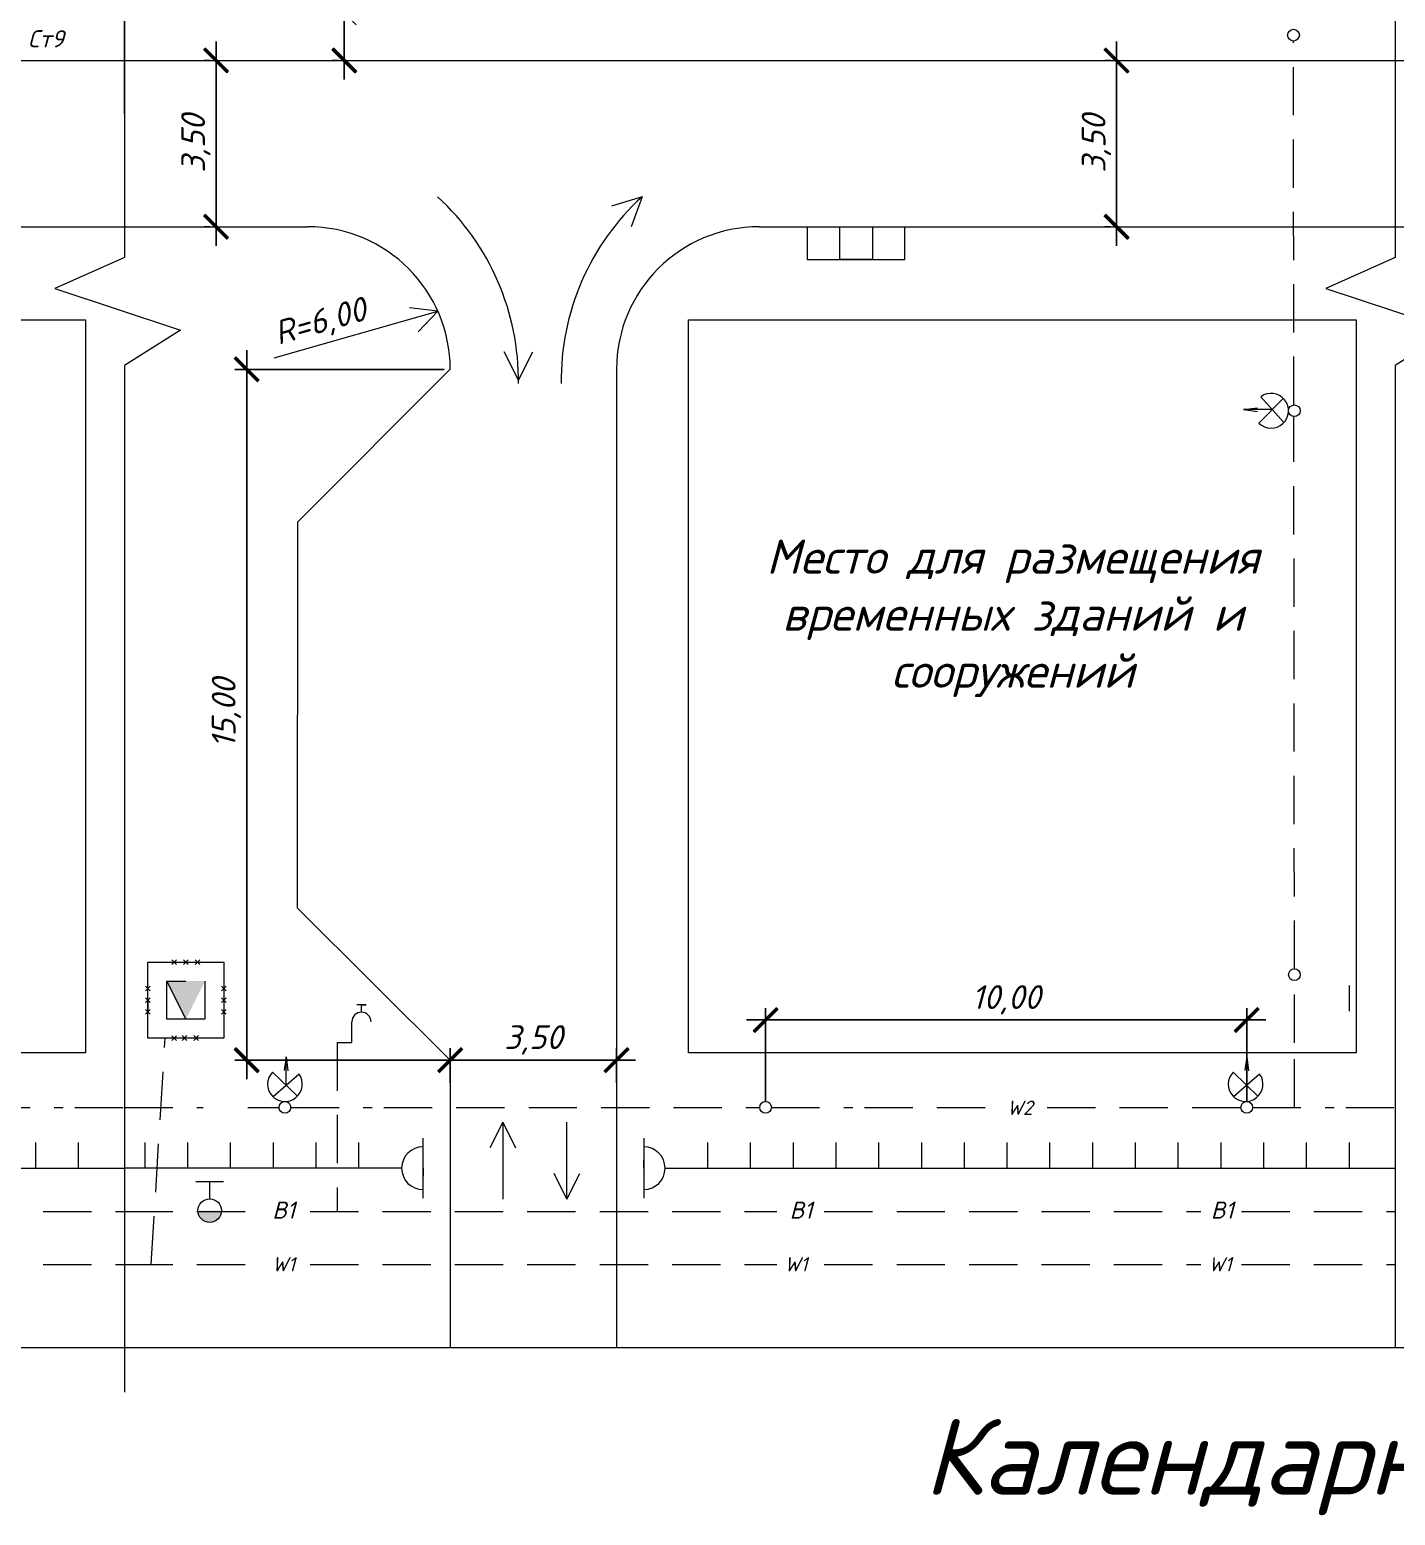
# Model space of a CAD drawing. Header units: millimetres. Extents: x 27137 to 30937, y -4667 to -569.
# Drawn here: x 28301.9 to 28445.6, y -847.4 to -691 of the extents above; entities that cross this region are included whole.
import ezdxf

# ---------------------------------------------------------------- set-up
doc = ezdxf.new("R2010")
doc.units = ezdxf.units.MM
doc.header["$LTSCALE"] = 0.4
doc.linetypes.add('ACAD_ISO02W100', pattern=[15, 12, -3])
doc.linetypes.add('штриховаяX2', pattern=[38.1, 25.4, -12.7])
doc.layers.add('здания', color=7, linetype='Continuous', lineweight=40)
doc.styles.add('Isocpeur', font='isocpeui.ttf', dxfattribs={"height": 2.5})
doc.styles.get("Standard").update_dxf_attribs({"font": 'isocpeui.ttf', "height": 2.5})
doc.dimstyles.new('06', dxfattribs={"dimtxt": 2.5, "dimasz": 2.5, "dimexe": 1.25, "dimexo": 0.625, "dimtad": 1, "dimdec": 0, "dimlfac": 200, "dimtxsty": 'Standard', "dimblk": 'OBLIQUE', "dimcen": 2.5, "dimdle": 2, "dimadec": 0, "dimazin": 0, "dimtfac": 1, "dimtdec": 0, "dimtmove": 0, "dimatfit": 3, "dimldrblk": 'OBLIQUE', "dimfxl": 1, "dimarcsym": 0})

# ---------------------------------------------------------------- blocks, each defined once
blk = doc.blocks.new('_Oblique')
at = {"color": 0, "linetype": 'ByBlock', "lineweight": -2}
blk.add_line((-0.5, -0.5), (0.5, 0.5), dxfattribs=at)
blk = doc.blocks.new('*D443')
at = {"color": 0, "lineweight": -2, "transparency": 16777216}
for p, q in [((28416.29, -713.79), (28416.29, -692.29)), ((28415.66, -694.29), (28415.04, -694.29)), ((28415.66, -711.79), (28415.04, -711.79))]:
    blk.add_line(p, q, dxfattribs=at)
at = {"layer": 'Defpoints', "color": 0, "transparency": 16777216}
for p in [(28416.29, -694.29), (28416.29, -694.29), (28416.29, -711.79)]:
    blk.add_point(p, dxfattribs=at)
at = {"color": 0, "lineweight": -2, "transparency": 16777216, "xscale": 2.5, "yscale": 2.5, "zscale": 2.5}
for p, rotation in [((28416.29, -694.29), 90), ((28416.29, -711.79), 270)]:
    blk.add_blockref('_Oblique', p, dxfattribs=dict(at, rotation=rotation))
at = {"color": 0, "lineweight": 15, "transparency": 16777216, "insert": (28414.16, -703.04), "char_height": 2.5, "attachment_point": 5, "rotation": 90, "style": 'Isocpeur'}
blk.add_mtext('3,50', dxfattribs=at)
blk = doc.blocks.new('*D419')
at = {"color": 0, "lineweight": -2, "transparency": 16777216}
for p, q in [((28379.34, -803.84), (28379.34, -794.01)), ((28429.98, -803.84), (28429.98, -794.01)), ((28377.34, -795.26), (28431.98, -795.26))]:
    blk.add_line(p, q, dxfattribs=at)
at = {"layer": 'Defpoints', "color": 0, "transparency": 16777216}
for p in [(28429.98, -795.26), (28379.34, -804.46), (28429.98, -804.46)]:
    blk.add_point(p, dxfattribs=at)
at = {"color": 0, "lineweight": -2, "transparency": 16777216, "xscale": 2.5, "yscale": 2.5, "zscale": 2.5, "rotation": 180}
blk.add_blockref('_Oblique', (28379.34, -795.26), dxfattribs=at)
at = {"color": 0, "lineweight": -2, "transparency": 16777216, "xscale": 2.5, "yscale": 2.5, "zscale": 2.5}
blk.add_blockref('_Oblique', (28429.98, -795.26), dxfattribs=at)
at = {"color": 0, "lineweight": 15, "transparency": 16777216, "insert": (28404.66, -793.14), "char_height": 2.5, "attachment_point": 5, "style": 'Isocpeur'}
blk.add_mtext('10,00', dxfattribs=at)
blk = doc.blocks.new('*D420')
at = {"color": 0, "lineweight": -2, "transparency": 16777216}
for p, q in [((28346.17, -801.88), (28346.17, -798.24)), ((28363.67, -801.88), (28363.67, -798.24)), ((28344.17, -799.49), (28365.67, -799.49))]:
    blk.add_line(p, q, dxfattribs=at)
at = {"layer": 'Defpoints', "color": 0, "transparency": 16777216}
for p in [(28363.67, -799.49), (28346.17, -802.51), (28363.67, -802.51)]:
    blk.add_point(p, dxfattribs=at)
at = {"color": 0, "lineweight": -2, "transparency": 16777216, "xscale": 2.5, "yscale": 2.5, "zscale": 2.5, "rotation": 180}
blk.add_blockref('_Oblique', (28346.17, -799.49), dxfattribs=at)
at = {"color": 0, "lineweight": -2, "transparency": 16777216, "xscale": 2.5, "yscale": 2.5, "zscale": 2.5}
blk.add_blockref('_Oblique', (28363.67, -799.49), dxfattribs=at)
at = {"color": 0, "lineweight": 15, "transparency": 16777216, "insert": (28354.92, -797.36), "char_height": 2.5, "attachment_point": 5, "style": 'Isocpeur'}
blk.add_mtext('3,50', dxfattribs=at)
blk = doc.blocks.new('*D444')
at = {"color": 0, "lineweight": -2, "transparency": 16777216}
for p, q in [((28416.29, -713.79), (28416.29, -692.29)), ((28415.66, -694.29), (28415.04, -694.29)), ((28415.66, -711.79), (28415.04, -711.79))]:
    blk.add_line(p, q, dxfattribs=at)
at = {"layer": 'Defpoints', "color": 0, "transparency": 16777216}
for p in [(28416.29, -694.29), (28416.29, -694.29), (28416.29, -711.79)]:
    blk.add_point(p, dxfattribs=at)
at = {"color": 0, "lineweight": -2, "transparency": 16777216, "xscale": 2.5, "yscale": 2.5, "zscale": 2.5}
for p, rotation in [((28416.29, -694.29), 90), ((28416.29, -711.79), 270)]:
    blk.add_blockref('_Oblique', p, dxfattribs=dict(at, rotation=rotation))
at = {"color": 0, "lineweight": 15, "transparency": 16777216, "insert": (28414.16, -703.04), "char_height": 2.5, "attachment_point": 5, "rotation": 90, "style": 'Isocpeur'}
blk.add_mtext('3,50', dxfattribs=at)
blk = doc.blocks.new('*D421')
at = {"color": 0, "lineweight": -2, "transparency": 16777216}
for p, q in [((28379.34, -803.84), (28379.34, -794.01)), ((28429.98, -803.84), (28429.98, -794.01)), ((28377.34, -795.26), (28431.98, -795.26))]:
    blk.add_line(p, q, dxfattribs=at)
at = {"layer": 'Defpoints', "color": 0, "transparency": 16777216}
for p in [(28429.98, -795.26), (28379.34, -804.46), (28429.98, -804.46)]:
    blk.add_point(p, dxfattribs=at)
at = {"color": 0, "lineweight": -2, "transparency": 16777216, "xscale": 2.5, "yscale": 2.5, "zscale": 2.5, "rotation": 180}
blk.add_blockref('_Oblique', (28379.34, -795.26), dxfattribs=at)
at = {"color": 0, "lineweight": -2, "transparency": 16777216, "xscale": 2.5, "yscale": 2.5, "zscale": 2.5}
blk.add_blockref('_Oblique', (28429.98, -795.26), dxfattribs=at)
at = {"color": 0, "lineweight": 15, "transparency": 16777216, "insert": (28404.66, -793.14), "char_height": 2.5, "attachment_point": 5, "style": 'Isocpeur'}
blk.add_mtext('10,00', dxfattribs=at)
blk = doc.blocks.new('*D422')
at = {"color": 0, "lineweight": -2, "transparency": 16777216}
for p, q in [((28346.17, -801.88), (28346.17, -798.24)), ((28363.67, -801.88), (28363.67, -798.24)), ((28344.17, -799.49), (28365.67, -799.49))]:
    blk.add_line(p, q, dxfattribs=at)
at = {"layer": 'Defpoints', "color": 0, "transparency": 16777216}
for p in [(28363.67, -799.49), (28346.17, -802.51), (28363.67, -802.51)]:
    blk.add_point(p, dxfattribs=at)
at = {"color": 0, "lineweight": -2, "transparency": 16777216, "xscale": 2.5, "yscale": 2.5, "zscale": 2.5, "rotation": 180}
blk.add_blockref('_Oblique', (28346.17, -799.49), dxfattribs=at)
at = {"color": 0, "lineweight": -2, "transparency": 16777216, "xscale": 2.5, "yscale": 2.5, "zscale": 2.5}
blk.add_blockref('_Oblique', (28363.67, -799.49), dxfattribs=at)
at = {"color": 0, "lineweight": 15, "transparency": 16777216, "insert": (28354.92, -797.36), "char_height": 2.5, "attachment_point": 5, "style": 'Isocpeur'}
blk.add_mtext('3,50', dxfattribs=at)
blk = doc.blocks.new('*D448')
at = {"color": 0, "lineweight": -2, "transparency": 16777216}
for p, q in [((28324.75, -801.49), (28324.75, -724.79)), ((28345.54, -726.79), (28323.5, -726.79)), ((28345.54, -799.49), (28323.5, -799.49))]:
    blk.add_line(p, q, dxfattribs=at)
at = {"layer": 'Defpoints', "color": 0, "transparency": 16777216}
for p in [(28324.75, -726.79), (28346.17, -726.79), (28346.17, -799.49)]:
    blk.add_point(p, dxfattribs=at)
at = {"color": 0, "lineweight": -2, "transparency": 16777216, "xscale": 2.5, "yscale": 2.5, "zscale": 2.5}
for p, rotation in [((28324.75, -726.79), 90), ((28324.75, -799.49), 270)]:
    blk.add_blockref('_Oblique', p, dxfattribs=dict(at, rotation=rotation))
at = {"color": 0, "lineweight": 15, "transparency": 16777216, "insert": (28322.62, -762.98), "char_height": 2.5, "attachment_point": 5, "rotation": 90, "style": 'Isocpeur'}
blk.add_mtext('15,00', dxfattribs=at)
blk = doc.blocks.new('*D433')
at = {"color": 0, "lineweight": -2, "transparency": 16777216}
for p, q in [((28321.53, -713.79), (28321.53, -692.29)), ((28320.91, -694.29), (28320.28, -694.29)), ((28320.91, -711.79), (28320.28, -711.79))]:
    blk.add_line(p, q, dxfattribs=at)
at = {"layer": 'Defpoints', "color": 0, "transparency": 16777216}
for p in [(28321.53, -694.29), (28321.53, -694.29), (28321.53, -711.79)]:
    blk.add_point(p, dxfattribs=at)
at = {"color": 0, "lineweight": -2, "transparency": 16777216, "xscale": 2.5, "yscale": 2.5, "zscale": 2.5}
for p, rotation in [((28321.53, -694.29), 90), ((28321.53, -711.79), 270)]:
    blk.add_blockref('_Oblique', p, dxfattribs=dict(at, rotation=rotation))
at = {"color": 0, "lineweight": 15, "transparency": 16777216, "insert": (28319.41, -703.04), "char_height": 2.5, "attachment_point": 5, "rotation": 90, "style": 'Isocpeur'}
blk.add_mtext('3,50', dxfattribs=at)
blk = doc.blocks.new('*D450')
at = {"color": 0, "lineweight": -2, "transparency": 16777216}
for p, q in [((28335.02, -689.29), (28335.02, -680.3)), ((28334.4, -689.29), (28333.77, -689.29)), ((28335.02, -696.29), (28335.02, -689.29)), ((28334.4, -694.29), (28333.77, -694.29))]:
    blk.add_line(p, q, dxfattribs=at)
at = {"layer": 'Defpoints', "color": 0, "transparency": 16777216}
for p in [(28335.02, -689.29), (28335.02, -689.29), (28335.02, -694.29)]:
    blk.add_point(p, dxfattribs=at)
at = {"color": 0, "lineweight": -2, "transparency": 16777216, "xscale": 2.5, "yscale": 2.5, "zscale": 2.5}
for p, rotation in [((28335.02, -689.29), 90), ((28335.02, -694.29), 270)]:
    blk.add_blockref('_Oblique', p, dxfattribs=dict(at, rotation=rotation))
at = {"color": 0, "lineweight": 15, "transparency": 16777216, "insert": (28332.9, -683.54), "char_height": 2.5, "attachment_point": 5, "rotation": 90, "style": 'Isocpeur'}
blk.add_mtext('1,00', dxfattribs=at)
blk = doc.blocks.new('_ArchTick')
at = {"color": 0, "linetype": 'ByBlock', "const_width": 0.15}
blk.add_lwpolyline([(-0.5, -0.5), (0.5, 0.5)], dxfattribs=at)

msp = doc.modelspace()

# ---------------------------------------------------------------- hatches: boundary and pattern name
at = {"lineweight": 15}
h = msp.add_hatch(color=256, dxfattribs=at)
h.dxf.hatch_style = 1
h.paths.add_polyline_path([(28318.3508, -791.171), (28316.3508, -791.171), (28318.3508, -795.171), (28318.3508, -793.171)])
h.paths.add_polyline_path([(28320.3508, -791.171), (28318.3508, -791.171), (28318.3508, -793.171), (28318.3508, -795.171)])
h = msp.add_hatch(color=256, dxfattribs=at)
h.dxf.hatch_style = 1
h.paths.add_polyline_path([(28318.3508, -791.171), (28316.3508, -791.171), (28318.3508, -795.171), (28318.3508, -793.171)])
h.paths.add_polyline_path([(28320.3508, -791.171), (28318.3508, -791.171), (28318.3508, -793.171), (28318.3508, -795.171)])
msp.add_hatch(color=256, dxfattribs=at).paths.add_polyline_path([(28322.1002, -815.327), (28320.8631, -815.327), (28319.6259, -815.327, 1)])
msp.add_hatch(color=256, dxfattribs=at).paths.add_polyline_path([(28322.1002, -815.327), (28320.8631, -815.327), (28319.6259, -815.327, 1)])

# ---------------------------------------------------------------- linework, layer by layer
at = {"lineweight": 15, "ltscale": 0.5}
for p, q in [((28311.8955, -609.9277), (28311.8955, -715.0147)), ((28445.6084, -609.9277), (28445.6084, -701.2326)), ((28178.1826, -694.2868), (28713.0342, -694.2868)), ((28311.8955, -694.2868), (28311.8955, -711.7868)), ((28311.8955, -694.2868), (28311.8955, -711.7868)), ((28311.8955, -694.2868), (28311.8955, -711.7868)), ((28311.8955, -694.2868), (28311.8955, -711.7868)), ((28445.6084, -694.2868), (28445.6084, -711.7868)), ((28445.6084, -694.2868), (28445.6084, -711.7868)), ((28311.8955, -699.8961), (28311.8955, -715.0147)), ((28445.6084, -699.8961), (28445.6084, -715.0147)), ((28244.9536, -711.7868), (28311.8955, -711.7868)), ((28311.8955, -711.7868), (28311.8955, -715.0147)), ((28311.8955, -711.7868), (28331.1664, -711.7868)), ((28311.8955, -711.7868), (28311.8955, -715.0147)), ((28311.8955, -711.7868), (28331.1664, -711.7868)), ((28378.6664, -711.7868), (28445.6084, -711.7868)), ((28378.6664, -711.7868), (28445.6084, -711.7868)), ((28410.0938, -711.7868), (28410.0938, -711.7868)), ((28445.6084, -711.7868), (28464.8793, -711.7868)), ((28445.6084, -711.7868), (28445.6084, -715.0147)), ((28311.8955, -726.3773), (28311.8955, -789.1946)), ((28311.8955, -726.3773), (28311.8955, -789.1946)), ((28311.8955, -726.3773), (28311.8955, -789.1946)), ((28311.8955, -726.3773), (28311.8955, -829.7152)), ((28346.1664, -726.7868), (28330.0965, -742.8733)), ((28363.6664, -726.7868), (28363.6664, -829.7152)), ((28363.6664, -726.7868), (28363.6664, -829.7152)), ((28445.6084, -726.3773), (28445.6084, -789.1946)), ((28445.6084, -726.3773), (28445.6084, -789.1946)), ((28445.6084, -726.3773), (28445.6084, -789.1946)), ((28445.6084, -726.3773), (28445.6084, -789.1946)), ((28431.268, -732.4597), (28433.818, -729.8424)), ((28431.268, -732.4597), (28433.818, -729.8424)), ((28431.4756, -729.6682), (28433.8743, -732.4023)), ((28431.4756, -729.6682), (28433.8743, -732.4023)), ((28363.6664, -730.7258), (28363.6664, -730.7258)), ((28363.6664, -730.7258), (28363.6664, -730.7258)), ((28429.6548, -731.0249), (28431.1248, -730.8308)), ((28429.6548, -731.0249), (28431.1248, -730.8308)), ((28432.6659, -731.0249), (28429.6548, -731.0249)), ((28429.6548, -731.0249), (28431.1211, -731.2163)), ((28432.6659, -731.0249), (28429.6548, -731.0249)), ((28429.6548, -731.0249), (28431.1211, -731.2163)), ((28330.0965, -742.8733), (28330.0509, -783.4538)), ((28346.1664, -799.4877), (28330.0509, -783.4538)), ((28311.8955, -789.1946), (28311.8955, -818.2022)), ((28311.8955, -789.1946), (28311.8955, -813.2022)), ((28445.6084, -789.1946), (28445.6084, -818.2022)), ((28445.6084, -789.1946), (28445.6084, -813.2022)), ((28445.6084, -789.1946), (28445.6084, -818.2022)), ((28445.6084, -789.1946), (28445.6084, -813.2022)), ((28337.3261, -793.6689), (28336.3261, -793.6689)), ((28337.3261, -793.6689), (28336.3261, -793.6689)), ((28336.8261, -794.445), (28336.8261, -793.6689)), ((28336.8261, -793.6689), (28337.3261, -793.6689)), ((28336.8261, -794.445), (28336.8261, -793.6689)), ((28336.8261, -793.6689), (28337.3261, -793.6689)), ((28335.813, -797.6387), (28335.813, -795.4581)), ((28335.813, -797.6387), (28335.813, -795.4581)), ((28429.9801, -801.4743), (28429.9801, -797.2755)), ((28429.9801, -797.2755), (28429.9801, -799.3749)), ((28429.9801, -801.4743), (28429.9801, -797.2755)), ((28429.9801, -797.2755), (28429.9801, -799.3749)), ((28334.2605, -797.6387), (28335.813, -797.6387)), ((28334.2605, -797.6387), (28335.813, -797.6387)), ((28328.9011, -799.1295), (28328.7097, -800.5958)), ((28328.9011, -799.1295), (28328.7097, -800.5958)), ((28328.9011, -802.1405), (28328.9011, -799.1295)), ((28328.9011, -799.1295), (28329.0952, -800.5995)), ((28328.9011, -802.1405), (28328.9011, -799.1295)), ((28328.9011, -799.1295), (28329.0952, -800.5995)), ((28346.1664, -799.4877), (28346.1664, -829.7152)), ((28346.1664, -799.4877), (28346.1664, -829.7152)), ((28429.9801, -799.1295), (28429.7886, -800.5958)), ((28429.9801, -799.1295), (28429.7886, -800.5958)), ((28429.9801, -802.1405), (28429.9801, -799.1295)), ((28429.9801, -799.1295), (28430.1742, -800.5995)), ((28429.9801, -802.1405), (28429.9801, -799.1295)), ((28429.9801, -799.1295), (28430.1742, -800.5995)), ((28327.4663, -800.7427), (28330.0836, -803.2927)), ((28327.4663, -800.7427), (28330.0836, -803.2927)), ((28330.2578, -800.9503), (28327.5237, -803.349)), ((28330.2578, -800.9503), (28327.5237, -803.349)), ((28428.5453, -800.7427), (28431.1626, -803.2927)), ((28428.5453, -800.7427), (28431.1626, -803.2927)), ((28431.3368, -800.9503), (28428.6026, -803.349)), ((28431.3368, -800.9503), (28428.6026, -803.349)), ((28311.8955, -813.2022), (28311.8955, -829.7152)), ((28445.6084, -813.2022), (28445.6084, -818.2022)), ((28445.6084, -813.2022), (28445.6084, -829.7152)), ((28178.1826, -829.7152), (28426.3951, -829.7152)), ((28311.8955, -829.4339), (28311.8955, -834.4339)), ((28311.8955, -829.4339), (28311.8955, -834.4339)), ((28311.8955, -829.7152), (28560.108, -829.7152))]:
    msp.add_line(p, q, dxfattribs=at)
at = {"lineweight": 15}
for p, q in [((28311.8955, -699.8961), (28311.8955, -614.442)), ((28311.8955, -699.8961), (28311.8955, -614.442)), ((28311.8955, -699.8961), (28311.8955, -614.442)), ((28311.8955, -699.8961), (28311.8955, -614.442)), ((28311.8955, -689.1645), (28311.8955, -699.8961)), ((28366.3555, -708.6249), (28363.1505, -709.6135)), ((28366.3555, -708.6249), (28365.2234, -711.7821)), ((28366.3555, -708.6249), (28365.2234, -711.7821)), ((28383.7267, -711.7868), (28383.7267, -715.2274)), ((28383.7267, -711.7868), (28383.7267, -715.2274)), ((28387.1673, -715.2274), (28387.1673, -711.7868)), ((28387.1673, -715.2274), (28387.1673, -711.7868)), ((28390.608, -711.7868), (28390.608, -715.2274)), ((28390.608, -711.7868), (28390.608, -715.2274)), ((28393.9943, -715.2274), (28393.9943, -711.7868)), ((28393.9943, -715.2274), (28393.9943, -711.7868)), ((28311.8955, -715.0147), (28304.5706, -718.2702)), ((28383.7267, -715.2274), (28393.9943, -715.2274)), ((28383.7267, -715.2274), (28393.9943, -715.2274)), ((28390.608, -715.2274), (28387.1673, -715.2274)), ((28390.608, -715.2274), (28387.1673, -715.2274)), ((28445.6084, -715.0147), (28438.2835, -718.2702)), ((28445.6084, -715.0147), (28438.2835, -718.2702)), ((28304.5706, -718.2702), (28317.8025, -722.6523)), ((28438.2835, -718.2702), (28451.5154, -722.6523)), ((28438.2835, -718.2702), (28451.5154, -722.6523)), ((28327.658, -725.5662), (28344.8679, -720.6818)), ((28344.8679, -720.6818), (28341.8955, -720.3054)), ((28344.8679, -720.6818), (28342.7942, -722.8515)), ((28317.8025, -722.6523), (28311.8955, -726.3773)), ((28451.5154, -722.6523), (28445.6084, -726.3773)), ((28451.5154, -722.6523), (28445.6084, -726.3773)), ((28353.3436, -727.9452), (28351.8436, -724.9452)), ((28353.3436, -727.9452), (28351.8436, -724.9452)), ((28353.3436, -727.9452), (28354.8436, -724.9452)), ((28353.3436, -727.9452), (28354.8436, -724.9452)), ((28314.3508, -789.171), (28322.3508, -789.171)), ((28314.3508, -797.171), (28314.3508, -789.171)), ((28314.3508, -789.171), (28322.3508, -789.171)), ((28314.3508, -797.171), (28314.3508, -789.171)), ((28316.8729, -788.921), (28317.3729, -789.421)), ((28317.3729, -788.921), (28316.8729, -789.421)), ((28316.8729, -788.921), (28317.3729, -789.421)), ((28317.3729, -788.921), (28316.8729, -789.421)), ((28318.1008, -788.921), (28318.6008, -789.421)), ((28318.6008, -788.921), (28318.1008, -789.421)), ((28318.1008, -788.921), (28318.6008, -789.421)), ((28318.6008, -788.921), (28318.1008, -789.421)), ((28319.3308, -788.921), (28319.8308, -789.421)), ((28319.8308, -788.921), (28319.3308, -789.421)), ((28319.3308, -788.921), (28319.8308, -789.421)), ((28319.8308, -788.921), (28319.3308, -789.421)), ((28322.3508, -789.171), (28322.3508, -797.171)), ((28322.3508, -789.171), (28322.3508, -797.171)), ((28314.1008, -791.691), (28314.6008, -792.191)), ((28314.6008, -791.691), (28314.1008, -792.191)), ((28314.1008, -791.691), (28314.6008, -792.191)), ((28314.6008, -791.691), (28314.1008, -792.191)), ((28314.3508, -793.171), (28314.3508, -791.941)), ((28314.3508, -793.171), (28314.3508, -791.941)), ((28316.3508, -795.171), (28316.3508, -791.171)), ((28316.3508, -791.171), (28318.3508, -791.171)), ((28318.3508, -795.171), (28316.3508, -791.171)), ((28316.3508, -791.171), (28318.3508, -795.171)), ((28316.3508, -795.171), (28316.3508, -791.171)), ((28316.3508, -791.171), (28318.3508, -791.171)), ((28318.3508, -795.171), (28316.3508, -791.171)), ((28316.3508, -791.171), (28318.3508, -795.171)), ((28320.3508, -791.171), (28320.3508, -795.171)), ((28320.3508, -791.171), (28320.3508, -795.171)), ((28322.1008, -791.691), (28322.6008, -792.191)), ((28322.6008, -791.691), (28322.1008, -792.191)), ((28322.1008, -791.691), (28322.6008, -792.191)), ((28322.6008, -791.691), (28322.1008, -792.191)), ((28322.1008, -792.191), (28322.1008, -792.191)), ((28322.1008, -792.191), (28322.1008, -792.191)), ((28440.7757, -794.35), (28440.7757, -791.65)), ((28314.1008, -792.921), (28314.6008, -793.421)), ((28314.6008, -792.921), (28314.1008, -793.421)), ((28314.1008, -792.921), (28314.6008, -793.421)), ((28314.6008, -792.921), (28314.1008, -793.421)), ((28314.1008, -794.151), (28314.6008, -794.651)), ((28314.6008, -794.151), (28314.1008, -794.651)), ((28314.1008, -794.151), (28314.6008, -794.651)), ((28314.6008, -794.151), (28314.1008, -794.651)), ((28314.3508, -793.171), (28314.3508, -794.401)), ((28314.3508, -793.171), (28314.3508, -794.401)), ((28322.1008, -792.921), (28322.6008, -793.421)), ((28322.6008, -792.921), (28322.1008, -793.421)), ((28322.1008, -792.921), (28322.6008, -793.421)), ((28322.6008, -792.921), (28322.1008, -793.421)), ((28322.1008, -793.421), (28322.1008, -793.421)), ((28322.1008, -793.421), (28322.1008, -793.421)), ((28322.1008, -794.151), (28322.6008, -794.651)), ((28322.6008, -794.151), (28322.1008, -794.651)), ((28322.1008, -794.151), (28322.6008, -794.651)), ((28322.6008, -794.151), (28322.1008, -794.651)), ((28314.3508, -794.401), (28314.3508, -794.401)), ((28314.3508, -794.401), (28314.3508, -794.401)), ((28318.3508, -795.171), (28316.3508, -795.171)), ((28318.3508, -795.171), (28316.3508, -795.171)), ((28320.3508, -795.171), (28318.3508, -795.171)), ((28320.3508, -795.171), (28318.3508, -795.171)), ((28322.1008, -794.651), (28322.1008, -794.651)), ((28322.1008, -794.651), (28322.1008, -794.651)), ((28322.3508, -797.171), (28314.3508, -797.171)), ((28322.3508, -797.171), (28314.3508, -797.171)), ((28316.8729, -796.921), (28317.3729, -797.421)), ((28317.3729, -796.921), (28316.8729, -797.421)), ((28316.8729, -796.921), (28317.3729, -797.421)), ((28317.3729, -796.921), (28316.8729, -797.421)), ((28317.95, -796.9056), (28318.45, -797.4056)), ((28318.45, -796.9056), (28317.95, -797.4056)), ((28317.95, -796.9056), (28318.45, -797.4056)), ((28318.45, -796.9056), (28317.95, -797.4056)), ((28318.2, -797.1556), (28319.43, -797.1556)), ((28318.2, -797.1556), (28319.43, -797.1556)), ((28319.18, -796.9056), (28319.68, -797.4056)), ((28319.68, -796.9056), (28319.18, -797.4056)), ((28319.18, -796.9056), (28319.68, -797.4056)), ((28319.68, -796.9056), (28319.18, -797.4056)), ((28351.6952, -806.0277), (28350.3452, -808.7277)), ((28351.6952, -806.0277), (28350.3452, -808.7277)), ((28351.6952, -806.0277), (28351.6952, -814.1204)), ((28351.6952, -806.0277), (28351.6952, -810.5277)), ((28351.6952, -806.0277), (28351.6952, -808.7277)), ((28351.6952, -806.0277), (28353.0452, -808.7277)), ((28351.6952, -806.0277), (28351.6952, -814.1204)), ((28351.6952, -806.0277), (28351.6952, -810.5277)), ((28351.6952, -806.0277), (28351.6952, -808.7277)), ((28351.6952, -806.0277), (28353.0452, -808.7277)), ((28358.4468, -814.1204), (28358.4468, -806.0277)), ((28358.4468, -814.1204), (28358.4468, -806.0277)), ((28302.5628, -810.8631), (28302.5628, -808.1631)), ((28302.5628, -810.8631), (28302.5628, -808.1631)), ((28307.0628, -810.8631), (28307.0628, -808.1631)), ((28307.0628, -810.8631), (28307.0628, -808.1631)), ((28314.0572, -810.8631), (28314.0572, -808.1631)), ((28314.0572, -810.8631), (28314.0572, -808.1631)), ((28314.0572, -810.8631), (28314.0572, -808.1631)), ((28314.0572, -810.8631), (28314.0572, -808.1631)), ((28318.5572, -810.8631), (28318.5572, -808.1631)), ((28318.5572, -810.8631), (28318.5572, -808.1631)), ((28318.5572, -810.8631), (28318.5572, -808.1631)), ((28318.5572, -810.8631), (28318.5572, -808.1631)), ((28323.0572, -810.8631), (28323.0572, -808.1631)), ((28323.0572, -810.8631), (28323.0572, -808.1631)), ((28323.0572, -810.8631), (28323.0572, -808.1631)), ((28323.0572, -810.8631), (28323.0572, -808.1631)), ((28323.0572, -810.8631), (28323.0572, -808.1631)), ((28323.0572, -810.8631), (28323.0572, -808.1631)), ((28323.0572, -810.8631), (28323.0572, -808.1631)), ((28323.0572, -810.8631), (28323.0572, -808.1631)), ((28323.0572, -810.8631), (28323.0572, -808.1631)), ((28323.0572, -810.8631), (28323.0572, -808.1631)), ((28323.0572, -810.8631), (28323.0572, -808.1631)), ((28323.0572, -810.8631), (28323.0572, -808.1631)), ((28327.5572, -810.8631), (28327.5572, -808.1631)), ((28327.5572, -810.8631), (28327.5572, -808.1631)), ((28327.5572, -810.8631), (28327.5572, -808.1631)), ((28327.5572, -810.8631), (28327.5572, -808.1631)), ((28332.0572, -810.8631), (28332.0572, -808.1631)), ((28332.0572, -810.8631), (28332.0572, -808.1631)), ((28332.0572, -810.8631), (28332.0572, -808.1631)), ((28332.0572, -810.8631), (28332.0572, -808.1631)), ((28332.0572, -810.8631), (28332.0572, -808.1631)), ((28332.0572, -810.8631), (28332.0572, -808.1631)), ((28332.0572, -810.8631), (28332.0572, -808.1631)), ((28332.0572, -810.8631), (28332.0572, -808.1631)), ((28332.0572, -810.8631), (28332.0572, -808.1631)), ((28332.0572, -810.8631), (28332.0572, -808.1631)), ((28332.0572, -810.8631), (28332.0572, -808.1631)), ((28332.0572, -810.8631), (28332.0572, -808.1631)), ((28336.5572, -810.8631), (28336.5572, -808.1631)), ((28336.5572, -810.8631), (28336.5572, -808.1631)), ((28336.5572, -810.8631), (28336.5572, -808.1631)), ((28336.5572, -810.8631), (28336.5572, -808.1631)), ((28343.3072, -814.0131), (28343.3072, -807.7131)), ((28343.3072, -814.0131), (28343.3072, -807.7131)), ((28366.5257, -807.7131), (28366.5257, -814.0131)), ((28366.5257, -807.7131), (28366.5257, -814.0131)), ((28373.2757, -810.8631), (28373.2757, -808.1631)), ((28373.2757, -810.8631), (28373.2757, -808.1631)), ((28373.2757, -810.8631), (28373.2757, -808.1631)), ((28373.2757, -810.8631), (28373.2757, -808.1631)), ((28377.7757, -810.8631), (28377.7757, -808.1631)), ((28377.7757, -810.8631), (28377.7757, -808.1631)), ((28377.7757, -810.8631), (28377.7757, -808.1631)), ((28377.7757, -810.8631), (28377.7757, -808.1631)), ((28382.2757, -810.8631), (28382.2757, -808.1631)), ((28382.2757, -810.8631), (28382.2757, -808.1631)), ((28382.2757, -810.8631), (28382.2757, -808.1631)), ((28382.2757, -810.8631), (28382.2757, -808.1631)), ((28386.7757, -810.8631), (28386.7757, -808.1631)), ((28386.7757, -810.8631), (28386.7757, -808.1631)), ((28386.7757, -810.8631), (28386.7757, -808.1631)), ((28386.7757, -810.8631), (28386.7757, -808.1631)), ((28386.7757, -810.8631), (28386.7757, -808.1631)), ((28386.7757, -810.8631), (28386.7757, -808.1631)), ((28386.7757, -810.8631), (28386.7757, -808.1631)), ((28386.7757, -810.8631), (28386.7757, -808.1631)), ((28391.2757, -810.8631), (28391.2757, -808.1631)), ((28391.2757, -810.8631), (28391.2757, -808.1631)), ((28391.2757, -810.8631), (28391.2757, -808.1631)), ((28391.2757, -810.8631), (28391.2757, -808.1631)), ((28395.7757, -810.8631), (28395.7757, -808.1631)), ((28395.7757, -810.8631), (28395.7757, -808.1631)), ((28395.7757, -810.8631), (28395.7757, -808.1631)), ((28395.7757, -810.8631), (28395.7757, -808.1631)), ((28400.2757, -810.8631), (28400.2757, -808.1631)), ((28400.2757, -810.8631), (28400.2757, -808.1631)), ((28400.2757, -810.8631), (28400.2757, -808.1631)), ((28400.2757, -810.8631), (28400.2757, -808.1631)), ((28400.2757, -810.8631), (28400.2757, -808.1631)), ((28400.2757, -810.8631), (28400.2757, -808.1631)), ((28400.2757, -810.8631), (28400.2757, -808.1631)), ((28400.2757, -810.8631), (28400.2757, -808.1631)), ((28404.7757, -810.8631), (28404.7757, -808.1631)), ((28404.7757, -810.8631), (28404.7757, -808.1631)), ((28404.7757, -810.8631), (28404.7757, -808.1631)), ((28404.7757, -810.8631), (28404.7757, -808.1631)), ((28409.2757, -810.8631), (28409.2757, -808.1631)), ((28409.2757, -810.8631), (28409.2757, -808.1631)), ((28409.2757, -810.8631), (28409.2757, -808.1631)), ((28409.2757, -810.8631), (28409.2757, -808.1631)), ((28413.7757, -810.8631), (28413.7757, -808.1631)), ((28413.7757, -810.8631), (28413.7757, -808.1631)), ((28413.7757, -810.8631), (28413.7757, -808.1631)), ((28413.7757, -810.8631), (28413.7757, -808.1631)), ((28413.7757, -810.8631), (28413.7757, -808.1631)), ((28413.7757, -810.8631), (28413.7757, -808.1631)), ((28413.7757, -810.8631), (28413.7757, -808.1631)), ((28413.7757, -810.8631), (28413.7757, -808.1631)), ((28418.2757, -810.8631), (28418.2757, -808.1631)), ((28418.2757, -810.8631), (28418.2757, -808.1631)), ((28418.2757, -810.8631), (28418.2757, -808.1631)), ((28418.2757, -810.8631), (28418.2757, -808.1631)), ((28422.7757, -810.8631), (28422.7757, -808.1631)), ((28422.7757, -810.8631), (28422.7757, -808.1631)), ((28422.7757, -810.8631), (28422.7757, -808.1631)), ((28422.7757, -810.8631), (28422.7757, -808.1631)), ((28427.2757, -810.8631), (28427.2757, -808.1631)), ((28427.2757, -810.8631), (28427.2757, -808.1631)), ((28427.2757, -810.8631), (28427.2757, -808.1631)), ((28427.2757, -810.8631), (28427.2757, -808.1631)), ((28427.2757, -810.8631), (28427.2757, -808.1631)), ((28427.2757, -810.8631), (28427.2757, -808.1631)), ((28427.2757, -810.8631), (28427.2757, -808.1631)), ((28427.2757, -810.8631), (28427.2757, -808.1631)), ((28431.7757, -810.8631), (28431.7757, -808.1631)), ((28431.7757, -810.8631), (28431.7757, -808.1631)), ((28431.7757, -810.8631), (28431.7757, -808.1631)), ((28431.7757, -810.8631), (28431.7757, -808.1631)), ((28436.2757, -810.8631), (28436.2757, -808.1631)), ((28436.2757, -810.8631), (28436.2757, -808.1631)), ((28436.2757, -810.8631), (28436.2757, -808.1631)), ((28436.2757, -810.8631), (28436.2757, -808.1631)), ((28440.7757, -810.8631), (28440.7757, -808.1631)), ((28440.7757, -810.8631), (28440.7757, -808.1631)), ((28440.7757, -810.8631), (28440.7757, -808.1631)), ((28440.7757, -810.8631), (28440.7757, -808.1631)), ((28235.0628, -810.8631), (28311.8955, -810.8631)), ((28341.0572, -810.8631), (28311.8955, -810.8631)), ((28341.0572, -810.8631), (28311.8955, -810.8631)), ((28343.3072, -810.8631), (28343.3072, -811.6871)), ((28343.3072, -810.8631), (28343.3072, -811.6871)), ((28366.5257, -810.8631), (28366.5257, -810.039)), ((28366.5257, -810.8631), (28366.5257, -810.039)), ((28368.7757, -810.8631), (28445.6084, -810.8631)), ((28368.7757, -810.8631), (28445.6084, -810.8631)), ((28319.3997, -812.2581), (28320.8575, -812.2581)), ((28319.3997, -812.2581), (28320.8575, -812.2581)), ((28320.8575, -814.0892), (28320.8575, -812.2581)), ((28320.8575, -812.2581), (28322.3152, -812.2581)), ((28320.8575, -814.0892), (28320.8575, -812.2581)), ((28320.8575, -812.2581), (28322.3152, -812.2581)), ((28358.4468, -814.1204), (28357.0968, -811.4204)), ((28358.4468, -814.1204), (28357.0968, -811.4204)), ((28358.4468, -814.1204), (28359.7968, -811.4204)), ((28358.4468, -814.1204), (28359.7968, -811.4204))]:
    msp.add_line(p, q, dxfattribs=at)
at = {"linetype": 'штриховаяX2', "lineweight": 15, "ltscale": 0.5}
for p, q in [((28434.9358, -730.5365), (28434.8978, -692.2374)), ((28434.9358, -730.5365), (28434.8978, -692.2374)), ((28434.9948, -789.8807), (28434.937, -731.7657)), ((28434.9948, -789.8807), (28434.937, -731.7657)), ((28435.0025, -797.6643), (28434.996, -791.114)), ((28435.0025, -797.6643), (28434.996, -791.114)), ((28314.7122, -820.9869), (28316.1699, -797.171)), ((28314.7122, -820.9869), (28316.1699, -797.171)), ((28334.2605, -797.6387), (28334.2605, -815.4191)), ((28334.2605, -797.6387), (28334.2605, -815.4191)), ((28434.9929, -804.4738), (28434.9873, -798.8974)), ((28434.9929, -804.4738), (28434.9873, -798.8974)), ((28296.8837, -804.4738), (28305.4471, -804.4738)), ((28306.6803, -804.4738), (28311.8955, -804.4738)), ((28311.8955, -804.4738), (28320.1545, -804.4738)), ((28311.8955, -804.4738), (28320.1545, -804.4738)), ((28324.8739, -804.4738), (28325.418, -804.4738)), ((28324.8739, -804.4738), (28325.418, -804.4738)), ((28325.418, -804.4738), (28328.1571, -804.4738)), ((28325.418, -804.4738), (28328.1571, -804.4738)), ((28329.3901, -804.4738), (28337.9535, -804.4738)), ((28329.3901, -804.4738), (28337.9535, -804.4738)), ((28339.1867, -804.4738), (28378.7277, -804.4738)), ((28339.1867, -804.4738), (28378.7277, -804.4738)), ((28379.9608, -804.4738), (28388.5242, -804.4738)), ((28379.9608, -804.4738), (28388.5242, -804.4738)), ((28389.7574, -804.4738), (28404.2618, -804.4738)), ((28389.7574, -804.4738), (28404.2618, -804.4738)), ((28408.9811, -804.4738), (28429.3635, -804.4738)), ((28408.9811, -804.4738), (28429.3635, -804.4738)), ((28430.5966, -804.4738), (28439.16, -804.4738)), ((28430.5966, -804.4738), (28439.16, -804.4738)), ((28440.3932, -804.4738), (28445.6084, -804.4738)), ((28440.3932, -804.4738), (28445.6084, -804.4738)), ((28295.7137, -815.4191), (28311.8955, -815.4191)), ((28311.8955, -815.4191), (28325.418, -815.4191)), ((28311.8955, -815.4191), (28325.418, -815.4191)), ((28331.4201, -815.4191), (28380.5206, -815.4191)), ((28331.4201, -815.4191), (28380.5206, -815.4191)), ((28385.5259, -815.4191), (28425.1512, -815.4191)), ((28385.5259, -815.4191), (28425.1512, -815.4191)), ((28429.4266, -815.4191), (28445.6084, -815.4191)), ((28429.4266, -815.4191), (28445.6084, -815.4191)), ((28295.7137, -820.9869), (28311.8955, -820.9869)), ((28311.8955, -820.9869), (28325.418, -820.9869)), ((28311.8955, -820.9869), (28325.418, -820.9869)), ((28331.4201, -820.9869), (28380.5206, -820.9869)), ((28331.4201, -820.9869), (28380.5206, -820.9869)), ((28385.5259, -820.9869), (28425.1512, -820.9869)), ((28385.5259, -820.9869), (28425.1512, -820.9869)), ((28429.4266, -820.9869), (28445.6084, -820.9869)), ((28429.4266, -820.9869), (28445.6084, -820.9869))]:
    msp.add_line(p, q, dxfattribs=at)
at = {"ltscale": 0.5}
msp.add_line((28346.1664, -799.4877), (28346.1664, -801.7868), dxfattribs=at)
msp.add_line((28346.1664, -799.4877), (28346.1664, -801.7868), dxfattribs=at)
at = {"lineweight": 15, "ltscale": 0.5}
for points in [[(28237.525, -721.5813), (28307.7849, -721.5813), (28307.7849, -798.7367), (28237.525, -798.7367)], [(28371.2379, -721.5813), (28441.4978, -721.5813), (28441.4978, -798.7367), (28371.2379, -798.7367)], [(28371.2379, -721.5813), (28441.4978, -721.5813), (28441.4978, -798.7367), (28371.2379, -798.7367)]]:
    msp.add_lwpolyline(points, close=True, dxfattribs=at)
for centre in [(28434.8971, -691.6207), (28434.9867, -731.151), (28434.9867, -731.151), (28434.9948, -790.4974), (28434.9948, -790.4974), (28328.7736, -804.4614), (28328.7736, -804.4614), (28379.3443, -804.4614), (28379.3443, -804.4614), (28429.9801, -804.4614), (28429.9801, -804.4614)]:
    msp.add_circle(centre, 0.6167, dxfattribs=at)
at = {"lineweight": 15}
msp.add_circle((28320.8631, -815.327), 1.2372, dxfattribs=at)
msp.add_circle((28320.8631, -815.327), 1.2372, dxfattribs=at)
for centre, radius, start, end in [((28327.1705, -727.9452), 26.1731, 359.24811, 47.576213), ((28327.1705, -727.9452), 26.1731, 359.24811, 47.576213), ((28384.0121, -727.9452), 26.1731, 132.423787, 180.75189), ((28384.0121, -727.9452), 26.1731, 132.423787, 180.75189), ((28343.3072, -810.8631), 2.25, 90, 270), ((28343.3072, -810.8631), 2.25, 90, 270), ((28366.5257, -810.8631), 2.25, 270, 90), ((28366.5257, -810.8631), 2.25, 270, 90)]:
    msp.add_arc(centre, radius, start, end, dxfattribs=at)
at = {"lineweight": 15, "ltscale": 0.5}
for centre, radius, start, end in [((28331.1664, -726.7868), 15, 0, 90), ((28331.1664, -726.7868), 15, 0, 90), ((28378.6664, -726.7868), 15, 90, 180), ((28378.6664, -726.7868), 15, 90, 180), ((28432.543, -731.151), 1.8271, 225.74633, 125.748105), ((28432.543, -731.151), 1.8271, 225.74633, 125.748105), ((28336.8261, -795.4581), 1.0131, 0, 180), ((28336.8261, -795.4581), 1.0131, 0, 180), ((28328.775, -802.0177), 1.8271, 135.74633, 35.748105), ((28328.775, -802.0177), 1.8271, 135.74633, 35.748105), ((28429.8539, -802.0177), 1.8271, 135.74633, 35.748105), ((28429.8539, -802.0177), 1.8271, 135.74633, 35.748105)]:
    msp.add_arc(centre, radius, start, end, dxfattribs=at)

# ---------------------------------------------------------------- block references
at = {"layer": 'здания', "color": 7, "lineweight": 20, "xscale": 2.5, "yscale": 2.5, "zscale": 2.5}
for p, rotation in [((28321.531, -694.2868), 270), ((28335.0223, -694.2868), 270), ((28416.2855, -694.2868), 270), ((28321.531, -711.7868), 270), ((28416.2855, -711.7868), 270), ((28324.7467, -726.7868), 270), ((28379.3443, -795.2645), 180), ((28429.9801, -795.2645), 180), ((28324.7467, -799.4877), 270), ((28346.1664, -799.4877), 180), ((28363.6664, -799.4877), 180)]:
    msp.add_blockref('_ArchTick', p, dxfattribs=dict(at, rotation=rotation))

# ---------------------------------------------------------------- texts
at = {"lineweight": 15}
msp.add_text('Календарный план производства работ', height=8, dxfattribs=at).set_placement((28395.9709, -845.2146))
at = {"linetype": 'ACAD_ISO02W100', "lineweight": 15, "char_height": 1.8, "attachment_point": 1, "style": 'Isocpeur'}
for s, insert in [('Ст9', (28301.7365, -691.0998)), ('В1', (28327.4479, -814.3737)), ('В1', (28327.4479, -814.3737)), ('В1', (28381.8805, -814.3737)), ('В1', (28381.8805, -814.3737)), ('В1', (28426.1983, -814.3737)), ('В1', (28426.1983, -814.3737))]:
    msp.add_mtext_dynamic_manual_height_columns(s, width=8.608704, gutter_width=12.5, heights=[0], dxfattribs=dict(at, insert=insert))
at = {"lineweight": 15, "insert": (28332.5374, -721.9725), "char_height": 2.5, "attachment_point": 5, "rotation": 15.84478, "style": 'Isocpeur'}
msp.add_mtext('R=6,00', dxfattribs=at)
msp.add_mtext('R=6,00', dxfattribs=at)
at = {"lineweight": 15, "insert": (28405.3671, -752.9914), "char_height": 3.6, "attachment_point": 5, "style": 'Isocpeur'}
msp.add_mtext_dynamic_manual_height_columns('Место для размещения временных зданий и сооружений', width=62.337472, gutter_width=12.5, heights=[0], dxfattribs=at)
at = {"linetype": 'штриховаяX2', "lineweight": 15, "char_height": 1.5, "attachment_point": 1, "style": 'Isocpeur'}
for s, insert in [('W2', (28404.7618, -803.7515)), ('W2', (28404.7618, -803.7515)), ('W1', (28327.4311, -820.2158)), ('W1', (28327.4311, -820.2158)), ('W1', (28381.3423, -820.2158)), ('W1', (28381.3423, -820.2158)), ('W1', (28425.973, -820.2158)), ('W1', (28425.973, -820.2158))]:
    msp.add_mtext_dynamic_manual_height_columns(s, width=3.719358, gutter_width=12.5, heights=[0], dxfattribs=dict(at, insert=insert))

# ---------------------------------------------------------------- dimensions: what is measured, and where the dimension line sits
at = {"lineweight": 15}
for p1, p2, distance, text, picture, middle in [((28335.0223, -694.2868), (28335.0223, -689.2868), 0, '1,00', '*D450', (28332.8973, -683.5443)), ((28321.531, -711.7868), (28321.531, -694.2868), 0, '3,50', '*D433', (28319.406, -703.0368)), ((28416.2855, -711.7868), (28416.2855, -694.2868), 0, '3,50', '*D443', (28414.1605, -703.0368)), ((28416.2855, -711.7868), (28416.2855, -694.2868), 0, '3,50', '*D444', (28414.1605, -703.0368)), ((28346.1664, -802.5089), (28363.6664, -802.5089), 3.0212, '3,50', '*D420', (28354.9164, -797.3627)), ((28346.1664, -802.5089), (28363.6664, -802.5089), 3.0212, '3,50', '*D422', (28354.9164, -797.3627))]:
    dim = msp.add_aligned_dim(p1=p1, p2=p2, distance=distance, text=text, dimstyle='06', override={"dimtxsty": 'Isocpeur'}, dxfattribs=at)
    dim.commit()
    dim.dimension.update_dxf_attribs({"geometry": picture, "text_midpoint": middle})
for base, p1, p2, angle, text, picture, middle in [((28324.7467, -726.7868), (28346.1664, -799.4877), (28346.1664, -726.7868), 90, '15,00', '*D448', (28324.7467, -762.9782)), ((28429.9801, -795.2645), (28379.3443, -804.4614), (28429.9801, -804.4614), 0, '10,00', '*D419', (28404.6622, -795.2645)), ((28429.9801, -795.2645), (28379.3443, -804.4614), (28429.9801, -804.4614), 0, '10,00', '*D421', (28404.6622, -795.2645))]:
    dim = msp.add_linear_dim(base=base, p1=p1, p2=p2, angle=angle, text=text, dimstyle='06', override={"dimtxsty": 'Isocpeur'}, dxfattribs=at)
    dim.commit()
    dim.dimension.update_dxf_attribs({"geometry": picture, "text_midpoint": middle, "dimtype": 161})

doc.saveas('drawing.dxf')
